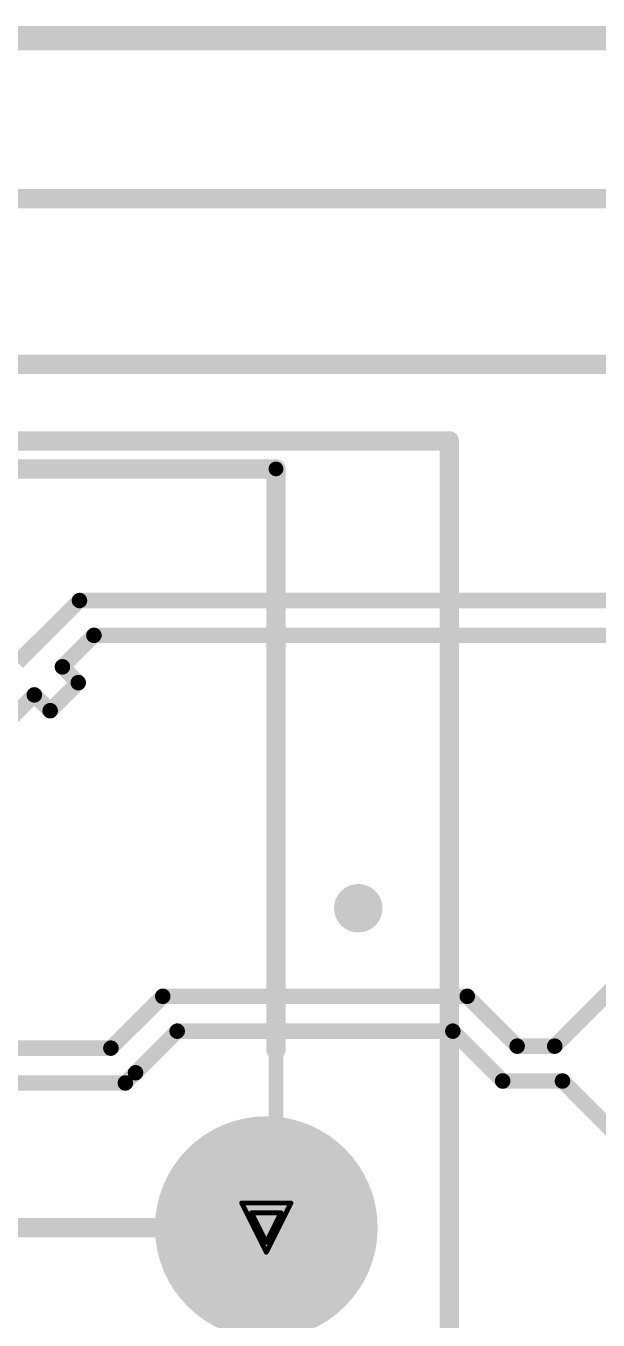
# Model space of a CAD drawing. Header units: inches. Extents: x 0 to 423, y -3 to 110.
# Drawn here: x 20.48 to 26.39, y 10.52 to 23.9 of the extents above; entities that cross this region are included whole.
import ezdxf

# ---------------------------------------------------------------- set-up
doc = ezdxf.new("R2010")
doc.units = ezdxf.units.IN
for name, color, linetype in [('Board Outline', 56, 'Continuous'), ('Bottom Layer', 5, 'Continuous'), ('Bottom Overlay', 54, 'Continuous'), ('Bottom Solder', 6, 'Continuous'), ('Drill Drawing', 1, 'Continuous'), ('Mechanical 1', 6, 'Continuous'), ('Mechanical 10', 56, 'Continuous'), ('Mechanical 12', 56, 'Continuous'), ('Mechanical 15', 56, 'Continuous'), ('Mid Layer', 16, 'Continuous'), ('Mid Layer 2', 76, 'Continuous'), ('Multi-Layer', 9, 'Continuous'), ('Pad Holes', 156, 'Continuous'), ('Top Layer', 1, 'Continuous'), ('Top Solder', 216, 'Continuous')]:
    doc.layers.add(name, color=color, linetype=linetype)

# ---------------------------------------------------------------- blocks, each defined once
blk = doc.blocks.new('WIZ____RB1_125BAG1A_0_B_102')
at = {"layer": 'Bottom Layer'}
h = blk.add_hatch(color=5, dxfattribs=at)
edge = h.paths.add_edge_path()
edge.add_arc((-7.77500096, -3.04999898), 1.15000024, 0, 360)
at = {"layer": 'Bottom Solder'}
h = blk.add_hatch(color=6, dxfattribs=at)
edge = h.paths.add_edge_path()
edge.add_arc((-7.77500096, -3.04999898), 1.15000024, 0, 360)
at = {"layer": 'Mid Layer'}
h = blk.add_hatch(color=16, dxfattribs=at)
edge = h.paths.add_edge_path()
edge.add_arc((-7.77500096, -3.04999898), 1.15000024, 0, 360)
at = {"layer": 'Mid Layer 2'}
h = blk.add_hatch(color=76, dxfattribs=at)
edge = h.paths.add_edge_path()
edge.add_arc((-7.77500096, -3.04999898), 1.15000024, 0, 360)
at = {"layer": 'Multi-Layer'}
h = blk.add_hatch(color=9, dxfattribs=at)
edge = h.paths.add_edge_path()
edge.add_arc((-7.77500096, -3.04999898), 1.15000024, 0, 360)
at = {"layer": 'Pad Holes'}
h = blk.add_hatch(color=7, dxfattribs=at)
edge = h.paths.add_edge_path()
edge.add_arc((-7.77500096, -3.04999898), 0.7499985, 0, 360)
at = {"layer": 'Top Layer'}
h = blk.add_hatch(color=1, dxfattribs=at)
edge = h.paths.add_edge_path()
edge.add_arc((-7.77500096, -3.04999898), 1.15000024, 0, 360)
at = {"layer": 'Top Solder'}
h = blk.add_hatch(color=216, dxfattribs=at)
edge = h.paths.add_edge_path()
edge.add_arc((-7.77500096, -3.04999898), 1.15000024, 0, 360)
at = {"layer": 'Bottom Overlay', "const_width": 0.1999996}
for points in [[(-7.87500076, -4.890000379999999), (-7.87500076, -10.89000108)], [(7.87500076, -10.89000108), (-7.87500076, -10.89000108)]]:
    blk.add_lwpolyline(points, dxfattribs=at)
at = {"layer": 'Bottom Overlay'}
for points, const_width in [([(-7.925000659999999, -4.890000379999999, 1), (-7.825000859999999, -4.890000379999999, 1)], 0.0999998), ([(-8.59999804, -6.35, 1), (-8.85000008, -6.35, 1)], 0.2499995), ([(-8.91249932, -6.35, 1), (-8.78750084, -6.35, 1)], 0.12499848), ([(-8.662497279999998, -6.35, 1), (-8.537498799999998, -6.35, 1)], 0.12499848), ([(-7.925000659999999, -10.89000108, 1), (-7.825000859999999, -10.89000108, 1)], 0.0999998), ([(-7.925000659999999, -10.89000108, 1), (-7.825000859999999, -10.89000108, 1)], 0.0999998)]:
    blk.add_lwpolyline(points, format="xyb", close=True, dxfattribs=dict(at, const_width=const_width))
at = {"layer": 'Mechanical 10', "const_width": 0.1999996}
for points in [[(-9.664999719999999, 11.1800005), (-9.664999719999999, -11.1800005)], [(9.664999719999999, -11.1800005), (-9.664999719999999, -11.1800005)]]:
    blk.add_lwpolyline(points, dxfattribs=at)
at = {"layer": 'Mechanical 10', "const_width": 0.0999998}
blk.add_lwpolyline([(-9.714999619999999, -11.1800005, 1), (-9.61499982, -11.1800005, 1)], format="xyb", close=True, dxfattribs=at)
blk.add_lwpolyline([(-9.714999619999999, -11.1800005, 1), (-9.61499982, -11.1800005, 1)], format="xyb", close=True, dxfattribs=at)
at = {"layer": 'Mechanical 12', "const_width": 0.1524}
for points in [[(-7.87500076, 10.89000108), (-7.87500076, -10.89000108)], [(7.87500076, -10.89000108), (-7.87500076, -10.89000108)]]:
    blk.add_lwpolyline(points, dxfattribs=at)
at = {"layer": 'Mechanical 12', "const_width": 0.0762}
blk.add_lwpolyline([(-7.91310076, -10.89000108, 1), (-7.83690076, -10.89000108, 1)], format="xyb", close=True, dxfattribs=at)
blk.add_lwpolyline([(-7.91310076, -10.89000108, 1), (-7.83690076, -10.89000108, 1)], format="xyb", close=True, dxfattribs=at)
at = {"layer": 'Mechanical 15', "const_width": 0.1999996}
for points in [[(-9.664999719999999, 11.1800005), (-9.664999719999999, -11.1800005)], [(9.664999719999999, -11.1800005), (-9.664999719999999, -11.1800005)]]:
    blk.add_lwpolyline(points, dxfattribs=at)
at = {"layer": 'Mechanical 15', "const_width": 0.0999998}
blk.add_lwpolyline([(-9.714999619999999, -11.1800005, 1), (-9.61499982, -11.1800005, 1)], format="xyb", close=True, dxfattribs=at)
blk.add_lwpolyline([(-9.714999619999999, -11.1800005, 1), (-9.61499982, -11.1800005, 1)], format="xyb", close=True, dxfattribs=at)

msp = doc.modelspace()

# ---------------------------------------------------------------- linework, layer by layer
at = {"layer": 'Board Outline', "const_width": 0.254}
msp.add_lwpolyline([(-1.27e-05, 23.77105482), (31.36999822, 23.77105736)], dxfattribs=at)
at = {"layer": 'Bottom Layer', "const_width": 0.1999996}
for points in [[(3.531999539999999, 22.11399946), (32.52600302, 22.11399946)], [(7.410000419999999, 11.4799999), (22.96000234, 11.4799999)]]:
    msp.add_lwpolyline(points, dxfattribs=at)
at = {"layer": 'Bottom Layer', "const_width": 0.0999998}
msp.add_lwpolyline([(22.91000244, 11.4799999, 1), (23.01000224, 11.4799999, 1)], format="xyb", close=True, dxfattribs=at)
at = {"layer": 'Drill Drawing', "const_width": 0.0508}
for points in [[(22.70600234, 11.7339999), (23.21400234, 11.7339999)], [(22.70600234, 11.7339999), (22.96000234, 11.2259999)], [(22.80760234, 11.6323999), (23.11240234, 11.6323999)], [(22.80760234, 11.6323999), (22.96000234, 11.3275999)], [(22.96000234, 11.2259999), (23.21400234, 11.7339999)], [(22.96000234, 11.3275999), (23.11240234, 11.6323999)]]:
    msp.add_lwpolyline(points, dxfattribs=at)
at = {"layer": 'Drill Drawing', "const_width": 0.0254}
for points in [[(22.69330234, 11.7339999, 1), (22.71870234, 11.7339999, 1)], [(22.69330234, 11.7339999, 1), (22.71870234, 11.7339999, 1)], [(22.79490234, 11.6323999, 1), (22.82030234, 11.6323999, 1)], [(22.79490234, 11.6323999, 1), (22.82030234, 11.6323999, 1)], [(23.09970234, 11.6323999, 1), (23.12510234, 11.6323999, 1)], [(23.09970234, 11.6323999, 1), (23.12510234, 11.6323999, 1)], [(23.20130234, 11.7339999, 1), (23.22670234, 11.7339999, 1)], [(23.20130234, 11.7339999, 1), (23.22670234, 11.7339999, 1)], [(22.94730234, 11.3275999, 1), (22.97270234, 11.3275999, 1)], [(22.94730234, 11.3275999, 1), (22.97270234, 11.3275999, 1)], [(22.94730234, 11.2259999, 1), (22.97270234, 11.2259999, 1)], [(22.94730234, 11.2259999, 1), (22.97270234, 11.2259999, 1)]]:
    msp.add_lwpolyline(points, format="xyb", close=True, dxfattribs=at)
at = {"layer": 'Mechanical 1', "const_width": 0.254}
msp.add_lwpolyline([(-2.54e-05, 23.77104212), (31.36998552, 23.77104466)], dxfattribs=at)
at = {"layer": 'Top Layer'}
for points, const_width in [([(16.30000042, 20.39999984), (28.10999966, 20.39999984)], 0.1999996), ([(20.39088378, 17.32000092), (21.0308825, 17.95999964)], 0.15999968), ([(21.0308825, 17.95999964), (33.2400021, 17.95999964)], 0.15999968), ([(20.85478176, 17.2747813), (21.18000082, 17.60000036)], 0.15999968), ([(21.18000082, 17.60000036), (33.2400021, 17.60000036)], 0.15999968), ([(20.85478176, 17.2747813), (21.01826632, 17.11129928)], 0.15999968), ([(20.72835326, 16.82138622), (21.01826632, 17.11129928)], 0.15999968), ([(20.27495564, 16.69495518), (20.5648687, 16.98486824)], 0.15999968), ([(20.5648687, 16.98486824), (20.72835326, 16.82138622)], 0.15999968), ([(25.93799994, 13.35499996), (27.32300098, 14.740001)], 0.15999968), ([(21.3554437, 13.33455804), (21.89088586, 13.8700002)], 0.15999968), ([(21.89088586, 13.8700002), (25.03499946, 13.8700002)], 0.15999968), ([(25.03499946, 13.8700002), (25.5499997, 13.35499996)], 0.15999968), ([(21.6100025, 13.07999924), (22.04000418, 13.51000092)], 0.15999968), ([(22.04000418, 13.51000092), (24.88588368, 13.51000092)], 0.15999968), ([(24.88588368, 13.51000092), (25.40088391999999, 12.99500068)], 0.15999968), ([(14.3054451, 13.33455804), (21.3554437, 13.33455804)], 0.15999968), ([(25.5499997, 13.35499996), (25.93799994, 13.35499996)], 0.15999968), ([(21.50455948, 12.97455876), (21.60999996, 13.07999924)], 0.15999968), ([(21.60999996, 13.07999924), (21.6100025, 13.07999924)], 0.15999968), ([(18.68000074, 12.97455876), (21.50455948, 12.97455876)], 0.15999968), ([(25.40088391999999, 12.99500068), (26.01799978, 12.99500068)], 0.15999968), ([(26.01799978, 12.99500068), (27.40300082, 11.60999964)], 0.15999968)]:
    msp.add_lwpolyline(points, dxfattribs=dict(at, const_width=const_width))
at = {"layer": 'Top Layer', "const_width": 0.07999984}
for points in [[(20.99088258, 17.95999964, 1), (21.07088242, 17.95999964, 1)], [(20.99088258, 17.95999964, 1), (21.07088242, 17.95999964, 1)], [(21.1400009, 17.60000036, 1), (21.22000074, 17.60000036, 1)], [(21.1400009, 17.60000036, 1), (21.22000074, 17.60000036, 1)], [(20.81478184, 17.2747813, 1), (20.89478168, 17.2747813, 1)], [(20.81478184, 17.2747813, 1), (20.89478168, 17.2747813, 1)], [(20.9782664, 17.11129928, 1), (21.05826624, 17.11129928, 1)], [(20.9782664, 17.11129928, 1), (21.05826624, 17.11129928, 1)], [(20.52486878, 16.98486824, 1), (20.60486862, 16.98486824, 1)], [(20.52486878, 16.98486824, 1), (20.60486862, 16.98486824, 1)], [(20.68835334, 16.82138622, 1), (20.76835318, 16.82138622, 1)], [(20.68835334, 16.82138622, 1), (20.76835318, 16.82138622, 1)], [(21.85088594, 13.8700002, 1), (21.93088578, 13.8700002, 1)], [(21.85088594, 13.8700002, 1), (21.93088578, 13.8700002, 1)], [(24.99499954, 13.8700002, 1), (25.07499938, 13.8700002, 1)], [(24.99499954, 13.8700002, 1), (25.07499938, 13.8700002, 1)], [(22.00000426, 13.51000092, 1), (22.0800041, 13.51000092, 1)], [(22.00000426, 13.51000092, 1), (22.0800041, 13.51000092, 1)], [(24.84588376, 13.51000092, 1), (24.9258836, 13.51000092, 1)], [(24.84588376, 13.51000092, 1), (24.9258836, 13.51000092, 1)], [(21.31544378, 13.33455804, 1), (21.39544362, 13.33455804, 1)], [(21.31544378, 13.33455804, 1), (21.39544362, 13.33455804, 1)], [(25.50999978, 13.35499996, 1), (25.58999962, 13.35499996, 1)], [(25.50999978, 13.35499996, 1), (25.58999962, 13.35499996, 1)], [(25.89800002, 13.35499996, 1), (25.97799986, 13.35499996, 1)], [(25.89800002, 13.35499996, 1), (25.97799986, 13.35499996, 1)], [(21.57000004, 13.07999924, 1), (21.64999988, 13.07999924, 1)], [(21.57000004, 13.07999924, 1), (21.64999988, 13.07999924, 1)], [(21.57000258, 13.07999924, 1), (21.65000242, 13.07999924, 1)], [(21.57000258, 13.07999924, 1), (21.65000242, 13.07999924, 1)], [(21.46455956, 12.97455876, 1), (21.5445594, 12.97455876, 1)], [(21.46455956, 12.97455876, 1), (21.5445594, 12.97455876, 1)], [(25.360884, 12.99500068, 1), (25.44088384, 12.99500068, 1)], [(25.360884, 12.99500068, 1), (25.44088384, 12.99500068, 1)], [(25.97799986, 12.99500068, 1), (26.0579997, 12.99500068, 1)], [(25.97799986, 12.99500068, 1), (26.0579997, 12.99500068, 1)]]:
    msp.add_lwpolyline(points, format="xyb", close=True, dxfattribs=at)

# ---------------------------------------------------------------- block references
at = {"rotation": 180}
msp.add_blockref('WIZ____RB1_125BAG1A_0_B_102', (15.18500138, 8.43000092), dxfattribs=at)

doc.saveas('drawing.dxf')
